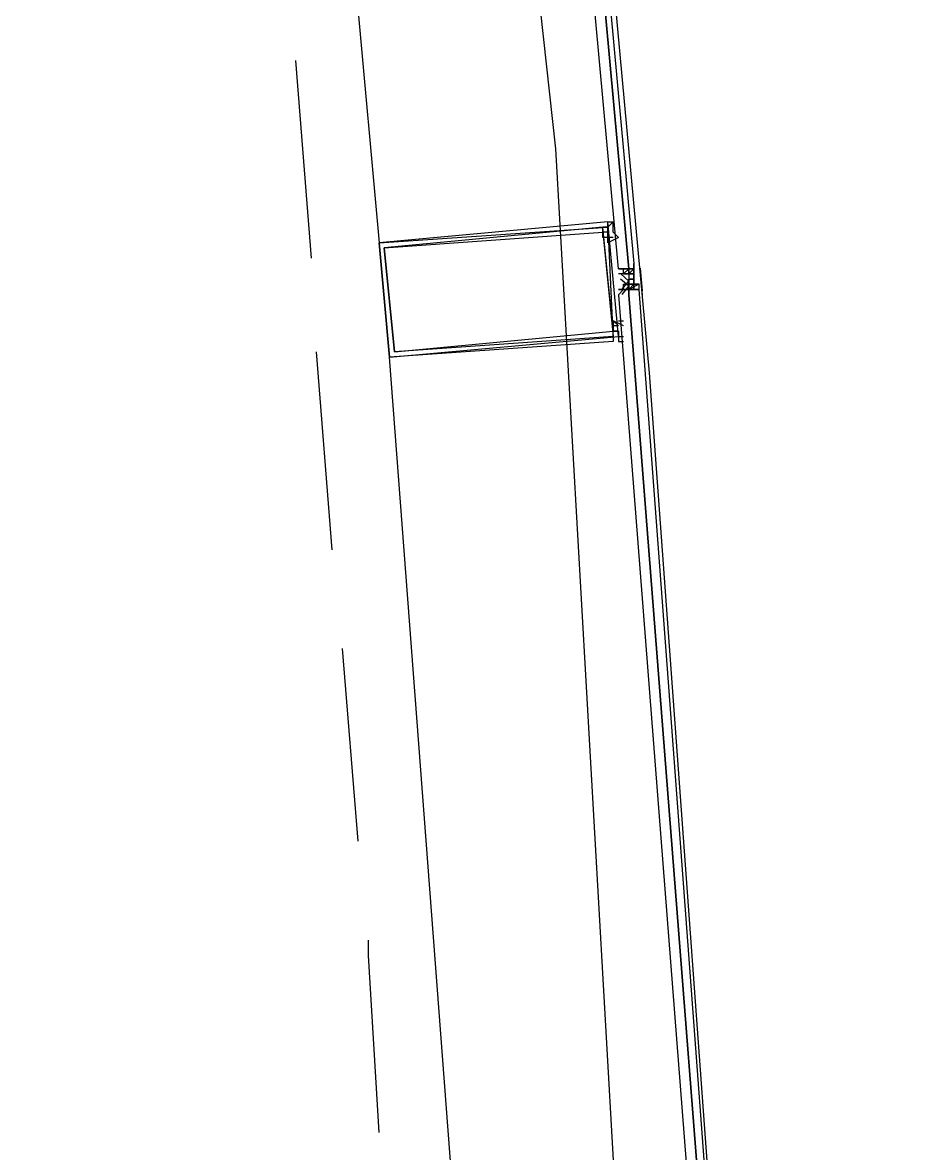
# Model space of a CAD drawing. Header units: feet. Extents: x -84 to 198, y -22 to 181.
# Drawn here: x 135.993 to 138.307, y 120.591 to 123.488 of the extents above; entities that cross this region are included whole.
import ezdxf

# ---------------------------------------------------------------- set-up
doc = ezdxf.new("R2010")
doc.units = ezdxf.units.FT
doc.layers.add('A-AREA-UNIDAD', color=30, linetype='CONTINUOUS')
doc.layers.add('A-LINEA', color=7, linetype='CONTINUOUS')

msp = doc.modelspace()

# ---------------------------------------------------------------- linework, layer by layer
at = {"layer": 'A-AREA-UNIDAD'}
msp.add_lwpolyline([(123.04, 112.4089), (137.28, 109.0133), (137.52, 109.2089), (137.472, 111.0578), (138.048, 111.0933), (137.36, 123.1644), (136.128, 134.3822), (134.72, 143.2533)], dxfattribs=at)
at = {"layer": 'A-LINEA'}
for p, q in [((136.5733, 126.6178), (136.9067, 122.9244)), ((136.7333, 122.8844), (136.6933, 123.3911)), ((137.5067, 122.9644), (137.5067, 122.9778)), ((137.52, 122.9778), (137.52, 122.9778)), ((137.5067, 122.9511), (137.5067, 122.9644)), ((137.52, 122.9378), (137.5067, 122.9511)), ((137.52, 122.9644), (137.52, 122.9644)), ((137.52, 122.9511), (137.52, 122.9511)), ((137.56, 122.8578), (137.56, 122.8711)), ((137.576, 122.8592), (137.5813, 122.8014)), ((137.52, 122.8578), (137.52, 122.8578)), ((137.52, 122.8578), (137.52, 122.8578)), ((137.52, 122.8578), (137.52, 122.8578)), ((137.52, 122.8578), (137.52, 122.8578)), ((137.5333, 122.8578), (137.5333, 122.8578)), ((137.5333, 122.8578), (137.5333, 122.8578)), ((137.5333, 122.8444), (137.5333, 122.8578)), ((137.5333, 122.8578), (137.5333, 122.8578)), ((137.5333, 122.8578), (137.5333, 122.8578)), ((137.5333, 122.8578), (137.5333, 122.8578)), ((137.5467, 122.8578), (137.5333, 122.8578)), ((137.5333, 122.8578), (137.5333, 122.8578)), ((137.5333, 122.8578), (137.5333, 122.8578)), ((137.5333, 122.8578), (137.5333, 122.8578)), ((137.5333, 122.8578), (137.5333, 122.8578)), ((137.5333, 122.8578), (137.5333, 122.8578)), ((137.5333, 122.8444), (137.5467, 122.8444)), ((137.5333, 122.8444), (137.5333, 122.8444)), ((137.5333, 122.8444), (137.5333, 122.8444)), ((137.5333, 122.8444), (137.5333, 122.8444)), ((137.5333, 122.8444), (137.5467, 122.8444)), ((137.5333, 122.8444), (137.5333, 122.8444)), ((137.5333, 122.8444), (137.5333, 122.8444)), ((137.5333, 122.8444), (137.5467, 122.8444)), ((137.5333, 122.8444), (137.5333, 122.8444)), ((137.5333, 122.8444), (137.5333, 122.8444)), ((137.5333, 122.8444), (137.5333, 122.8444)), ((137.5333, 122.8444), (137.5333, 122.8444)), ((137.5333, 122.8444), (137.5333, 122.8444)), ((137.5333, 122.8444), (137.5333, 122.8444)), ((137.5333, 122.8444), (137.5333, 122.8444)), ((137.5333, 122.8444), (137.5333, 122.8444)), ((137.5333, 122.8444), (137.5333, 122.8444)), ((137.5333, 122.8444), (137.5333, 122.8444)), ((137.5333, 122.8444), (137.5333, 122.8444)), ((137.5333, 122.8444), (137.5333, 122.8444)), ((137.5333, 122.8444), (137.5333, 122.8444)), ((137.5333, 122.8444), (137.5333, 122.8444)), ((137.5467, 122.8444), (137.5333, 122.8444)), ((137.5333, 122.8444), (137.5333, 122.8444)), ((137.5467, 122.8578), (137.5467, 122.8578)), ((137.5467, 122.8444), (137.5467, 122.8578)), ((137.5467, 122.8578), (137.5467, 122.8578)), ((137.5467, 122.8578), (137.5467, 122.8578)), ((137.5467, 122.8578), (137.5467, 122.8578)), ((137.5467, 122.8578), (137.5467, 122.8578)), ((137.5467, 122.8578), (137.5467, 122.8578)), ((137.5467, 122.8578), (137.5467, 122.8578)), ((137.5467, 122.8578), (137.5467, 122.8578)), ((137.5467, 122.8578), (137.5467, 122.8578)), ((137.5467, 122.8578), (137.5467, 122.8578)), ((137.5467, 122.8578), (137.56, 122.8578)), ((137.5467, 122.8444), (137.5467, 122.8578)), ((137.5467, 122.8578), (137.56, 122.8578)), ((137.5467, 122.8578), (137.5467, 122.8578)), ((137.56, 122.8578), (137.5467, 122.8578)), ((137.5467, 122.8578), (137.5467, 122.8578)), ((137.5467, 122.8578), (137.5467, 122.8578)), ((137.56, 122.8578), (137.5467, 122.8578)), ((137.5467, 122.8578), (137.5467, 122.8578)), ((137.5467, 122.8578), (137.5467, 122.8578)), ((137.5467, 122.8578), (137.5467, 122.8444)), ((137.5467, 122.8578), (137.5467, 122.8578)), ((137.5467, 122.8578), (137.5467, 122.8444)), ((137.5467, 122.8578), (137.5467, 122.8578)), ((137.5467, 122.8578), (137.5467, 122.8578)), ((137.5467, 122.8578), (137.5467, 122.8578)), ((137.5467, 122.8578), (137.5467, 122.8578)), ((137.5467, 122.8578), (137.5467, 122.8578)), ((137.5467, 122.8444), (137.5467, 122.8578)), ((137.5467, 122.8444), (137.5467, 122.8578)), ((137.5467, 122.8444), (137.5467, 122.8444)), ((137.5467, 122.8444), (137.5467, 122.8444)), ((137.5467, 122.8444), (137.5467, 122.8444)), ((137.5467, 122.8444), (137.5467, 122.8444)), ((137.5467, 122.8444), (137.5467, 122.8444)), ((137.5467, 122.8444), (137.5467, 122.8444)), ((137.5467, 122.8444), (137.5467, 122.8444)), ((137.5467, 122.8444), (137.5467, 122.8444)), ((137.5467, 122.8444), (137.5467, 122.8444)), ((137.5467, 122.8444), (137.5467, 122.8444)), ((137.5467, 122.8444), (137.5467, 122.8444)), ((137.5467, 122.8444), (137.5467, 122.8444)), ((137.5467, 122.8444), (137.5467, 122.8444)), ((137.5467, 122.8444), (137.5467, 122.8444)), ((137.5467, 122.8444), (137.5467, 122.8444)), ((137.5467, 122.8444), (137.5467, 122.8444)), ((137.5467, 122.8444), (137.5467, 122.8444)), ((137.5467, 122.8444), (137.5467, 122.8444)), ((137.5467, 122.8444), (137.5467, 122.8444)), ((137.5467, 122.8444), (137.5467, 122.8444)), ((137.5467, 122.8444), (137.5467, 122.8444)), ((137.5467, 122.8444), (137.5467, 122.8444)), ((137.5467, 122.8444), (137.5467, 122.8444)), ((137.5467, 122.8444), (137.5467, 122.8444)), ((137.5467, 122.8444), (137.5467, 122.8444)), ((137.5467, 122.8444), (137.5467, 122.8444)), ((137.5467, 122.8444), (137.5467, 122.8444)), ((137.5467, 122.8444), (137.5467, 122.8444)), ((137.56, 122.8444), (137.5467, 122.8444)), ((137.5467, 122.8444), (137.5467, 122.8444)), ((137.5467, 122.8444), (137.5467, 122.8444)), ((137.5467, 122.8444), (137.5467, 122.8444)), ((137.5467, 122.8444), (137.5467, 122.8444)), ((137.5467, 122.8444), (137.5467, 122.8444)), ((137.5467, 122.8444), (137.5467, 122.8444)), ((137.5467, 122.8444), (137.5467, 122.8444)), ((137.5467, 122.8444), (137.5467, 122.8444)), ((137.5467, 122.8444), (137.5467, 122.8444)), ((137.5467, 122.8444), (137.5467, 122.8444)), ((137.5467, 122.8444), (137.5467, 122.8444)), ((137.5467, 122.8444), (137.56, 122.8444)), ((137.5467, 122.8444), (137.5467, 122.8444)), ((137.5467, 122.8444), (137.5467, 122.8311)), ((137.5467, 122.8444), (137.5467, 122.8311)), ((137.5467, 122.8444), (137.56, 122.8444)), ((137.5467, 122.8444), (137.5467, 122.8311)), ((137.5467, 122.8444), (137.56, 122.8444)), ((137.5467, 122.8444), (137.5467, 122.8444)), ((137.5467, 122.8444), (137.56, 122.8444)), ((137.5467, 122.8444), (137.5467, 122.8444)), ((137.5467, 122.8444), (137.5467, 122.8444)), ((137.5467, 122.8444), (137.5467, 122.8444)), ((137.5467, 122.8444), (137.5467, 122.8444)), ((137.5467, 122.8444), (137.5467, 122.8444)), ((137.5467, 122.8444), (137.5467, 122.8444)), ((137.5467, 122.8444), (137.5467, 122.8444)), ((137.5467, 122.8444), (137.5467, 122.8444)), ((137.5467, 122.8444), (137.5467, 122.8444)), ((137.5467, 122.8444), (137.5467, 122.8444)), ((137.5467, 122.8311), (137.5467, 122.8311)), ((137.5467, 122.8311), (137.5467, 122.8311)), ((137.5467, 122.8311), (137.5467, 122.8311)), ((137.56, 122.8311), (137.5467, 122.8311)), ((137.5467, 122.8311), (137.5467, 122.8311)), ((137.5467, 122.8311), (137.5467, 122.8311)), ((137.5467, 122.8311), (137.56, 122.8311)), ((137.5467, 122.8311), (137.5467, 122.8311)), ((137.5467, 122.8311), (137.5467, 122.8311)), ((137.5467, 122.8311), (137.5467, 122.8311)), ((137.5467, 122.8311), (137.5467, 122.8311)), ((137.5467, 122.8311), (137.5467, 122.8311)), ((137.5467, 122.8311), (137.5467, 122.8311)), ((137.5467, 122.8311), (137.5467, 122.8311)), ((137.5467, 122.8311), (137.5467, 122.8311)), ((137.5467, 122.8178), (137.5467, 122.8311)), ((137.5467, 122.8311), (137.5467, 122.8311)), ((137.5467, 122.8178), (137.5467, 122.8311)), ((137.5467, 122.8178), (137.5467, 122.8311)), ((137.5467, 122.8311), (137.5467, 122.8311)), ((137.5467, 122.8311), (137.5467, 122.8311)), ((137.5467, 122.8311), (137.5467, 122.8311)), ((137.5467, 122.8311), (137.5467, 122.8311)), ((137.5467, 122.8311), (137.5467, 122.8311)), ((137.56, 122.8311), (137.5467, 122.8311)), ((137.5467, 122.8311), (137.5467, 122.8178)), ((137.5467, 122.8311), (137.56, 122.8311)), ((137.5467, 122.8311), (137.5467, 122.8311)), ((137.5467, 122.8311), (137.5467, 122.8311)), ((137.5467, 122.8311), (137.5467, 122.8311)), ((137.5467, 122.8311), (137.5467, 122.8311)), ((137.5467, 122.8311), (137.5467, 122.8311)), ((137.5467, 122.8311), (137.5467, 122.8311)), ((137.5467, 122.8311), (137.5467, 122.8311)), ((137.5467, 122.8311), (137.5467, 122.8311)), ((137.5467, 122.8311), (137.5467, 122.8178)), ((137.5467, 122.8311), (137.5467, 122.8311)), ((137.5467, 122.8311), (137.5467, 122.8311)), ((137.5467, 122.8311), (137.5467, 122.8311)), ((137.5467, 122.8311), (137.5467, 122.8311)), ((137.5467, 122.8311), (137.5467, 122.8311)), ((137.5467, 122.8311), (137.5467, 122.8311)), ((137.5467, 122.8311), (137.5467, 122.8311)), ((137.5467, 122.8311), (137.5467, 122.8311)), ((137.5467, 122.8311), (137.5467, 122.8311)), ((137.5467, 122.8311), (137.5467, 122.8311)), ((137.5467, 122.8311), (137.5467, 122.8311)), ((137.5467, 122.8311), (137.5467, 122.8311)), ((137.5467, 122.8311), (137.5467, 122.8311)), ((137.5467, 122.8311), (137.5467, 122.8311)), ((137.5467, 122.8311), (137.5467, 122.8311)), ((137.5467, 122.8311), (137.5467, 122.8311)), ((137.5467, 122.8311), (137.5467, 122.8311)), ((137.5467, 122.8311), (137.5467, 122.8311)), ((137.5467, 122.8311), (137.5467, 122.8311)), ((137.5467, 122.8311), (137.5467, 122.8311)), ((137.5467, 122.8311), (137.5467, 122.8311)), ((137.5467, 122.8311), (137.5467, 122.8311)), ((137.5467, 122.8311), (137.5467, 122.8311)), ((137.5467, 122.8311), (137.5467, 122.8311)), ((137.5467, 122.8311), (137.5467, 122.8311)), ((137.56, 122.8578), (137.56, 122.8578)), ((137.56, 122.8578), (137.56, 122.8578)), ((137.56, 122.8578), (137.56, 122.8578)), ((137.56, 122.8444), (137.56, 122.8578)), ((137.56, 122.8578), (137.56, 122.8578)), ((137.56, 122.8578), (137.56, 122.8578)), ((137.56, 122.8578), (137.56, 122.8578)), ((137.56, 122.8578), (137.56, 122.8578)), ((137.56, 122.8578), (137.56, 122.8578)), ((137.56, 122.8578), (137.56, 122.8578)), ((137.56, 122.8578), (137.56, 122.8578)), ((137.56, 122.8578), (137.56, 122.8578)), ((137.56, 122.8578), (137.56, 122.8578)), ((137.56, 122.8578), (137.56, 122.8578)), ((137.56, 122.8578), (137.56, 122.8578)), ((137.56, 122.8578), (137.56, 122.8578)), ((137.56, 122.8578), (137.56, 122.8578)), ((137.56, 122.8578), (137.56, 122.8578)), ((137.56, 122.8578), (137.56, 122.8444)), ((137.56, 122.8578), (137.56, 122.8578)), ((137.56, 122.8578), (137.56, 122.8578)), ((137.56, 122.8444), (137.56, 122.8444)), ((137.56, 122.8444), (137.56, 122.8444)), ((137.56, 122.8311), (137.56, 122.8444)), ((137.56, 122.8444), (137.56, 122.8444)), ((137.56, 122.8311), (137.56, 122.8444)), ((137.56, 122.8444), (137.56, 122.8444)), ((137.56, 122.8444), (137.56, 122.8444)), ((137.56, 122.8444), (137.56, 122.8444)), ((137.56, 122.8444), (137.56, 122.8444)), ((137.56, 122.8444), (137.56, 122.8444)), ((137.56, 122.8444), (137.56, 122.8444)), ((137.56, 122.8444), (137.56, 122.8444)), ((137.56, 122.8444), (137.56, 122.8444)), ((137.56, 122.8444), (137.56, 122.8444)), ((137.56, 122.8444), (137.56, 122.8444)), ((137.56, 122.8444), (137.56, 122.8444)), ((137.56, 122.8444), (137.56, 122.8444)), ((137.56, 122.8444), (137.56, 122.8444)), ((137.56, 122.8444), (137.56, 122.8311)), ((137.56, 122.8444), (137.56, 122.8444)), ((137.56, 122.8444), (137.56, 122.8444)), ((137.56, 122.8444), (137.56, 122.8311)), ((137.56, 122.8444), (137.56, 122.8444)), ((137.56, 122.8444), (137.56, 122.8444)), ((137.56, 122.8444), (137.56, 122.8444)), ((137.56, 122.8444), (137.56, 122.8444)), ((137.56, 122.8444), (137.56, 122.8444)), ((137.56, 122.8444), (137.56, 122.8444)), ((137.56, 122.8444), (137.56, 122.8444)), ((137.56, 122.8444), (137.56, 122.8444)), ((137.56, 122.8444), (137.56, 122.8444)), ((137.56, 122.8444), (137.56, 122.8444)), ((137.56, 122.8444), (137.56, 122.8444)), ((137.56, 122.8444), (137.56, 122.8444)), ((137.56, 122.8444), (137.56, 122.8444)), ((137.56, 122.8444), (137.56, 122.8444)), ((137.56, 122.8444), (137.56, 122.8444)), ((137.56, 122.8444), (137.56, 122.8444)), ((137.56, 122.8444), (137.56, 122.8444)), ((137.56, 122.8444), (137.56, 122.8444)), ((137.56, 122.8444), (137.56, 122.8444)), ((137.56, 122.8444), (137.56, 122.8444)), ((137.56, 122.8444), (137.56, 122.8444)), ((137.56, 122.8311), (137.56, 122.8311)), ((137.56, 122.8311), (137.56, 122.8311)), ((137.56, 122.8311), (137.56, 122.8311)), ((137.56, 122.8311), (137.56, 122.8311)), ((137.56, 122.8311), (137.56, 122.8311)), ((137.56, 122.8178), (137.56, 122.8311)), ((137.56, 122.8311), (137.56, 122.8311)), ((137.56, 122.8178), (137.56, 122.8311)), ((137.56, 122.8311), (137.56, 122.8311)), ((137.56, 122.8311), (137.56, 122.8311)), ((137.56, 122.8311), (137.56, 122.8311)), ((137.56, 122.8311), (137.56, 122.8311)), ((137.56, 122.8311), (137.56, 122.8311)), ((137.56, 122.8311), (137.56, 122.8311)), ((137.56, 122.8311), (137.56, 122.8311)), ((137.56, 122.8311), (137.56, 122.8311)), ((137.56, 122.8311), (137.56, 122.8311)), ((137.56, 122.8311), (137.56, 122.8178)), ((137.56, 122.8311), (137.56, 122.8311)), ((137.56, 122.8311), (137.56, 122.8311)), ((137.56, 122.8311), (137.56, 122.8311)), ((137.56, 122.8311), (137.56, 122.8311)), ((137.56, 122.8311), (137.56, 122.8311)), ((137.56, 122.8311), (137.56, 122.8311)), ((137.56, 122.8311), (137.56, 122.8311)), ((137.56, 122.8311), (137.56, 122.8178)), ((137.56, 122.8311), (137.56, 122.8311)), ((137.56, 122.8311), (137.56, 122.8178)), ((137.56, 122.8311), (137.56, 122.8311)), ((137.56, 122.8311), (137.56, 122.8311)), ((137.56, 122.8311), (137.56, 122.8311)), ((137.56, 122.8311), (137.56, 122.8311)), ((137.56, 122.8311), (137.56, 122.8178)), ((137.56, 122.8311), (137.56, 122.8311)), ((137.56, 122.8311), (137.56, 122.8178)), ((137.56, 122.8311), (137.56, 122.8178)), ((137.56, 122.8311), (137.56, 122.8311)), ((137.56, 122.8311), (137.56, 122.8311)), ((137.56, 122.8311), (137.56, 122.8311)), ((137.56, 122.8311), (137.56, 122.8311)), ((137.56, 122.8311), (137.56, 122.8311)), ((137.56, 122.8311), (137.56, 122.8311)), ((137.56, 122.8311), (137.56, 122.8311)), ((137.56, 122.8311), (137.56, 122.8311)), ((137.56, 122.8311), (137.56, 122.8311)), ((137.56, 122.8311), (137.56, 122.8311)), ((137.56, 122.8311), (137.56, 122.8311)), ((137.56, 122.8311), (137.56, 122.8311)), ((137.56, 122.8311), (137.56, 122.8311)), ((137.56, 122.8178), (137.56, 122.8311)), ((137.56, 122.8311), (137.56, 122.8311)), ((137.56, 122.8311), (137.56, 122.8311)), ((137.56, 122.8178), (137.56, 122.8311)), ((137.56, 122.8311), (137.56, 122.8311)), ((137.56, 122.8311), (137.56, 122.8311)), ((137.5764, 122.8471), (137.5808, 122.7893)), ((137.52, 122.8044), (137.52, 122.8044)), ((137.5333, 122.8044), (137.5333, 122.8178)), ((137.5333, 122.8044), (137.5333, 122.8178)), ((137.5333, 122.8178), (137.5333, 122.8178)), ((137.5333, 122.8178), (137.5333, 122.8178)), ((137.5333, 122.8178), (137.5467, 122.8178)), ((137.5333, 122.8178), (137.5333, 122.8178)), ((137.5333, 122.8044), (137.5333, 122.8178)), ((137.5333, 122.8178), (137.5333, 122.8178)), ((137.5333, 122.8044), (137.5333, 122.8178)), ((137.5333, 122.8044), (137.5333, 122.8178)), ((137.5333, 122.8178), (137.5333, 122.8178)), ((137.5333, 122.8178), (137.5333, 122.8178)), ((137.5333, 122.8178), (137.5333, 122.8178)), ((137.5333, 122.8044), (137.5333, 122.8044)), ((137.5333, 122.8044), (137.5333, 122.8044)), ((137.5333, 122.8044), (137.5333, 122.8044)), ((137.5333, 122.8044), (137.5333, 122.8044)), ((137.5333, 122.8044), (137.5333, 122.8044)), ((137.5333, 122.8044), (137.5333, 122.8044)), ((137.5333, 122.8044), (137.5333, 122.8044)), ((137.5333, 122.8044), (137.5333, 122.8044)), ((137.5333, 122.8044), (137.5333, 122.8044)), ((137.5333, 122.8044), (137.5333, 122.8044)), ((137.5333, 122.8044), (137.5333, 122.8044)), ((137.5333, 122.8044), (137.5333, 122.8044)), ((137.5333, 122.8044), (137.5333, 122.8044)), ((137.5333, 122.8044), (137.5333, 122.8044)), ((137.5333, 122.8044), (137.5333, 122.8044)), ((137.5333, 122.8044), (137.5333, 122.8044)), ((137.5333, 122.8044), (137.5333, 122.8044)), ((137.5333, 122.8044), (137.5333, 122.8044)), ((137.5333, 122.8044), (137.5333, 122.8044)), ((137.5467, 122.8178), (137.5467, 122.8178)), ((137.5467, 122.8178), (137.5467, 122.8178)), ((137.5467, 122.8178), (137.5467, 122.8178)), ((137.5467, 122.8178), (137.5467, 122.8178)), ((137.5467, 122.8178), (137.5467, 122.8178)), ((137.5467, 122.8178), (137.5467, 122.8178)), ((137.5467, 122.8178), (137.5467, 122.8178)), ((137.5467, 122.8178), (137.5467, 122.8178)), ((137.5467, 122.8044), (137.5467, 122.8178)), ((137.5467, 122.8178), (137.5467, 122.8178)), ((137.5467, 122.8178), (137.5467, 122.8044)), ((137.5467, 122.8178), (137.5467, 122.8178)), ((137.5467, 122.8178), (137.5467, 122.8178)), ((137.5467, 122.8178), (137.5467, 122.8178)), ((137.5467, 122.8178), (137.5467, 122.8178)), ((137.5467, 122.8178), (137.5467, 122.8178)), ((137.5467, 122.8178), (137.5467, 122.8178)), ((137.5467, 122.8178), (137.5467, 122.8178)), ((137.5467, 122.8178), (137.56, 122.8178)), ((137.5467, 122.8178), (137.5467, 122.8044)), ((137.5467, 122.8178), (137.5467, 122.8044)), ((137.5467, 122.8178), (137.5467, 122.8178)), ((137.5467, 122.8178), (137.5467, 122.8178)), ((137.5467, 122.8178), (137.5467, 122.8178)), ((137.5467, 122.8178), (137.5467, 122.8178)), ((137.5467, 122.8178), (137.56, 122.8178)), ((137.5467, 122.8178), (137.5467, 122.8178)), ((137.5467, 122.8178), (137.5467, 122.8178)), ((137.5467, 122.8178), (137.5467, 122.8178)), ((137.5467, 122.8178), (137.5467, 122.8178)), ((137.5467, 122.8178), (137.5467, 122.8178)), ((137.5467, 122.8178), (137.5467, 122.8178)), ((137.56, 122.8178), (137.5467, 122.8178)), ((137.5467, 122.8044), (137.5467, 122.8178)), ((137.5467, 122.8178), (137.5467, 122.8178)), ((137.5467, 122.8178), (137.56, 122.8178)), ((137.5467, 122.8044), (137.5467, 122.8178)), ((137.5467, 122.8178), (137.5467, 122.8178)), ((137.5467, 122.8178), (137.5467, 122.8178)), ((137.5467, 122.8178), (137.56, 122.8178)), ((137.5467, 122.8178), (137.5467, 122.8178)), ((137.5467, 122.8178), (137.5467, 122.8178)), ((137.56, 122.8178), (137.5467, 122.8044)), ((137.5467, 122.8178), (137.5467, 122.8178)), ((137.5467, 122.8178), (137.5467, 122.8178)), ((137.56, 122.8178), (137.5467, 122.8178)), ((137.5467, 122.8178), (137.5467, 122.8178)), ((137.5467, 122.8178), (137.5467, 122.8178)), ((137.56, 122.8178), (137.5467, 122.8178)), ((137.5467, 122.8178), (137.5467, 122.8178)), ((137.5467, 122.8044), (137.5467, 122.8178)), ((137.5467, 122.8044), (137.5467, 122.8178)), ((137.5467, 122.8044), (137.5467, 122.8178)), ((137.5467, 122.8044), (137.5467, 122.8044)), ((137.5467, 122.8044), (137.5467, 122.8044)), ((137.5467, 122.8044), (137.5467, 122.8044)), ((137.5467, 122.8044), (137.5467, 122.8044)), ((137.5467, 122.8044), (137.5467, 122.8044)), ((137.5467, 122.8044), (137.5467, 122.8044)), ((137.5467, 122.8044), (137.5467, 122.8044)), ((137.5467, 122.8044), (137.5467, 122.8044)), ((137.5467, 122.8044), (137.5467, 122.8044)), ((137.5467, 122.8044), (137.5467, 122.8044)), ((137.5467, 122.8044), (137.56, 122.8044)), ((137.5467, 122.8044), (137.5467, 122.8044)), ((137.5467, 122.8044), (137.5467, 122.8044)), ((137.5467, 122.8044), (137.5467, 122.8044)), ((137.5467, 122.8044), (137.5467, 122.8044)), ((137.5467, 122.8044), (137.5467, 122.8044)), ((137.56, 122.8044), (137.5467, 122.8044)), ((137.5467, 122.8044), (137.5467, 122.8044)), ((137.5467, 122.8044), (137.5467, 122.8044)), ((137.5467, 122.8044), (137.5467, 122.8044)), ((137.5467, 122.8044), (137.5467, 122.8044)), ((137.5467, 122.8044), (137.5467, 122.8044)), ((137.56, 122.8178), (137.5733, 122.8178)), ((137.56, 122.8178), (137.56, 122.8178)), ((137.56, 122.8178), (137.56, 122.8178)), ((137.56, 122.8178), (137.56, 122.8178)), ((137.56, 122.8178), (137.56, 122.8178)), ((137.56, 122.8178), (137.56, 122.8178)), ((137.56, 122.8178), (137.56, 122.8178)), ((137.56, 122.8178), (137.56, 122.8178)), ((137.56, 122.8178), (137.56, 122.8178)), ((137.56, 122.8178), (137.56, 122.8178)), ((137.56, 122.8178), (137.56, 122.8178)), ((137.56, 122.8178), (137.56, 122.8178)), ((137.56, 122.8178), (137.56, 122.8178)), ((137.56, 122.8044), (137.56, 122.8178)), ((137.56, 122.8178), (137.56, 122.8178)), ((137.56, 122.8178), (137.56, 122.8178)), ((137.5733, 122.8178), (137.56, 122.8178)), ((137.56, 122.8178), (137.56, 122.8178)), ((137.56, 122.8178), (137.56, 122.8178)), ((137.56, 122.8178), (137.56, 122.8178)), ((137.56, 122.8178), (137.56, 122.8178)), ((137.56, 122.8178), (137.56, 122.8178)), ((137.56, 122.8178), (137.56, 122.8178)), ((137.56, 122.8178), (137.56, 122.8178)), ((137.56, 122.8178), (137.56, 122.8178)), ((137.56, 122.8178), (137.56, 122.8178)), ((137.56, 122.8178), (137.56, 122.8178)), ((137.56, 122.8178), (137.56, 122.8178)), ((137.56, 122.8178), (137.56, 122.8178)), ((137.56, 122.8178), (137.56, 122.8178)), ((137.56, 122.8178), (137.56, 122.8178)), ((137.56, 122.8178), (137.56, 122.8044)), ((137.56, 122.8178), (137.56, 122.8178)), ((137.56, 122.8178), (137.56, 122.8178)), ((137.56, 122.8178), (137.56, 122.8044)), ((137.56, 122.8178), (137.56, 122.8178)), ((137.56, 122.8178), (137.56, 122.8178)), ((137.56, 122.8178), (137.56, 122.8178)), ((137.56, 122.8178), (137.56, 122.8178)), ((137.56, 122.8178), (137.56, 122.8178)), ((137.56, 122.8178), (137.56, 122.8178)), ((137.56, 122.8044), (137.5733, 122.8044)), ((137.56, 122.8044), (137.56, 122.8044)), ((137.56, 122.8044), (137.56, 122.8044)), ((137.56, 122.8044), (137.56, 122.8044)), ((137.56, 122.8044), (137.56, 122.8044)), ((137.56, 122.8044), (137.56, 122.8044)), ((137.56, 122.8044), (137.56, 122.8044)), ((137.56, 122.8044), (137.56, 122.8044)), ((137.56, 122.8044), (137.56, 122.8044)), ((137.56, 122.8044), (137.56, 122.8044)), ((137.56, 122.8044), (137.56, 122.8044)), ((137.56, 122.8044), (137.56, 122.8044)), ((137.56, 122.8044), (137.56, 122.8044)), ((137.56, 122.8044), (137.56, 122.8044)), ((137.56, 122.8044), (137.56, 122.8044)), ((137.56, 122.8044), (137.56, 122.8044)), ((137.5733, 122.8044), (137.56, 122.8044)), ((137.56, 122.8044), (137.56, 122.8044)), ((137.56, 122.8044), (137.56, 122.8044)), ((137.5733, 122.8044), (137.56, 122.8044)), ((137.56, 122.8044), (137.56, 122.8044)), ((137.56, 122.8044), (137.56, 122.8044)), ((137.56, 122.8044), (137.56, 122.8044)), ((137.56, 122.8044), (137.56, 122.8044)), ((137.5733, 122.8178), (137.5733, 122.8178)), ((137.5733, 122.8178), (137.5733, 122.8178)), ((137.5733, 122.8178), (137.5733, 122.8178)), ((137.5733, 122.8044), (137.5733, 122.8178)), ((137.5733, 122.8044), (137.5733, 122.8044)), ((137.5733, 122.8044), (137.5733, 122.8044)), ((137.5733, 122.8044), (137.5733, 122.8044)), ((137.5733, 122.8044), (137.5733, 122.8044)), ((137.5733, 122.8044), (137.5733, 122.8044)), ((137.5733, 122.8044), (137.5733, 122.8044)), ((137.52, 122.6978), (137.52, 122.6978)), ((137.5333, 122.7111), (137.5333, 122.7111)), ((137.5333, 122.7111), (137.5333, 122.7111)), ((137.5067, 122.6844), (137.5067, 122.6844)), ((136.7867, 122.1378), (136.7467, 122.6444)), ((137.2133, 118.9378), (136.9333, 122.6311)), ((136.8533, 121.3911), (136.8133, 121.8844))]:
    msp.add_line(p, q, dxfattribs=at)
for points in [[(138.3067, 108.7111), (138.2133, 112.1778), (138.0667, 115.6578), (137.8533, 119.1244), (137.6, 122.5911), (137.28, 126.0578), (136.9067, 129.5244), (136.48, 132.9778), (136, 136.4178), (135.4667, 139.8578), (134.88, 143.2844)], [(137.1733, 126.7911), (137.1867, 126.7911), (137.5467, 122.8578), (137.5333, 122.8578), (137.52, 122.8578), (137.16, 126.7911), (137.1733, 126.7911)], [(137.2, 126.7911), (137.56, 122.8711), (137.56, 122.8578), (137.5467, 122.8578), (137.1867, 126.7911), (137.2, 126.7911)], [(136.9067, 122.9244), (136.9333, 122.6311), (137.52, 122.6844), (137.4933, 122.9778), (136.9067, 122.9244)], [(137.5067, 122.9378), (137.5067, 122.9378), (137.4933, 122.9378), (137.4933, 122.9378), (137.4933, 122.9511), (137.4933, 122.9511), (137.48, 122.9511), (137.48, 122.9511), (137.48, 122.9511), (137.48, 122.9644), (137.48, 122.9644), (137.48, 122.9644), (137.48, 122.9644), (137.48, 122.9644), (137.4933, 122.9644), (137.4933, 122.9644), (137.4933, 122.9778), (137.4933, 122.9778), (137.5067, 122.9778), (137.5067, 122.9778)], [(137.52, 122.9378), (137.52, 122.9378), (137.52, 122.9378), (137.52, 122.9378), (137.4933, 122.9244), (137.4933, 122.9244), (137.4933, 122.9511), (137.4933, 122.9511), (137.4933, 122.9511), (137.4933, 122.9378), (137.48, 122.9378), (137.48, 122.9511), (137.48, 122.9511), (137.48, 122.9644), (137.4933, 122.9644), (137.4933, 122.9511), (137.4933, 122.9511), (137.4933, 122.9511), (137.4933, 122.9644), (137.4933, 122.9644), (137.5067, 122.9778), (137.5067, 122.9778)], [(136.9333, 122.6311), (136.9067, 122.9244), (137.4933, 122.9644), (137.5067, 122.6711), (136.9333, 122.6311)], [(136.92, 122.9111), (136.9467, 122.6444), (137.5067, 122.6978), (137.48, 122.9644), (136.92, 122.9111)], [(136.9467, 122.6444), (136.92, 122.9111), (137.48, 122.9511), (137.5067, 122.6844), (136.9467, 122.6444)], [(137.4933, 122.9511), (137.48, 122.9511), (137.48, 122.9511)], [(137.4933, 122.9511), (137.4933, 122.9511), (137.4933, 122.9511)], [(137.52, 122.9644), (137.52, 122.9644), (137.52, 122.9644)], [(137.52, 122.9511), (137.52, 122.9511), (137.52, 122.9511)], [(137.52, 122.8578), (137.5333, 122.8578), (137.5467, 122.8578), (137.56, 122.8578), (137.56, 122.8711)], [(137.56, 122.8578), (137.5467, 122.8444), (137.5467, 122.8578), (137.5333, 122.8444), (137.52, 122.8444)], [(137.5294, 122.7913), (137.5466, 122.8132), (137.5252, 122.8311)], [(137.5286, 122.8045), (137.5466, 122.8257), (137.526, 122.8444)], [(137.5467, 122.8444), (137.5467, 122.8578), (137.5333, 122.8578)], [(137.5467, 122.8444), (137.56, 122.8444), (137.56, 122.8311)], [(137.5733, 122.8178), (137.5467, 122.8044), (137.5333, 122.8044), (137.52, 122.8044)], [(137.84, 118.8578), (137.8533, 118.8711), (137.5467, 122.7911), (137.5467, 122.8044), (137.5333, 122.8044), (137.52, 122.7911), (137.8267, 118.8578), (137.84, 118.8578)], [(137.52, 122.8044), (137.5333, 122.8044), (137.5467, 122.8044), (137.5467, 122.7911), (137.5467, 122.8044), (137.5733, 122.8044)], [(137.5467, 122.8044), (137.5467, 122.8178), (137.56, 122.8178)], [(137.8667, 118.8711), (137.5733, 122.8044), (137.5467, 122.8044), (137.5467, 122.7911), (137.8533, 118.8711), (137.8533, 118.8578), (137.8667, 118.8578), (137.8667, 118.8711)], [(137.5067, 122.7244), (137.5067, 122.7244), (137.52, 122.7111), (137.52, 122.7111), (137.5067, 122.7111), (137.5067, 122.7111), (137.5067, 122.7111), (137.5067, 122.6978), (137.5067, 122.6978), (137.5067, 122.6978), (137.5067, 122.6978), (137.5067, 122.6978), (137.52, 122.6978), (137.52, 122.6978), (137.52, 122.6844), (137.52, 122.6844), (137.5333, 122.6844), (137.5333, 122.6844), (137.5333, 122.6844)], [(137.5333, 122.7111), (137.5333, 122.7111), (137.5333, 122.7111), (137.5333, 122.7111), (137.5067, 122.7244), (137.5067, 122.7244), (137.5067, 122.6978), (137.5067, 122.6978), (137.5067, 122.6978), (137.5067, 122.6978), (137.5067, 122.6978), (137.5067, 122.6978), (137.5067, 122.6978), (137.5067, 122.6978), (137.5067, 122.6978), (137.5067, 122.6978)], [(137.52, 122.7244), (137.5333, 122.7244), (137.5333, 122.7244), (137.5333, 122.7244)], [(137.52, 122.6978), (137.5067, 122.6978), (137.5067, 122.6978), (137.5067, 122.6978)], [(137.5333, 122.6978), (137.5333, 122.6978), (137.5333, 122.6978)], [(137.5333, 122.6978), (137.5333, 122.6978), (137.5333, 122.6978)], [(137.5067, 122.6844), (137.5067, 122.6844), (137.5067, 122.6844), (137.5067, 122.6844), (137.5067, 122.6844), (137.5067, 122.6844)], [(137.52, 122.6844), (137.52, 122.6711), (137.52, 122.6711), (137.5333, 122.6711), (137.5333, 122.6711)], [(137.5333, 122.6844), (137.5333, 122.6844), (137.5333, 122.6844)], [(136.9067, 120.6444), (136.88, 121.0978), (136.88, 121.1378)]]:
    msp.add_lwpolyline(points, dxfattribs=at)
msp.add_lwpolyline([(137.4933, 122.9644), (137.48, 122.9644), (137.48, 122.9644), (137.4933, 122.9644)], close=True, dxfattribs=at)

doc.saveas('drawing.dxf')
